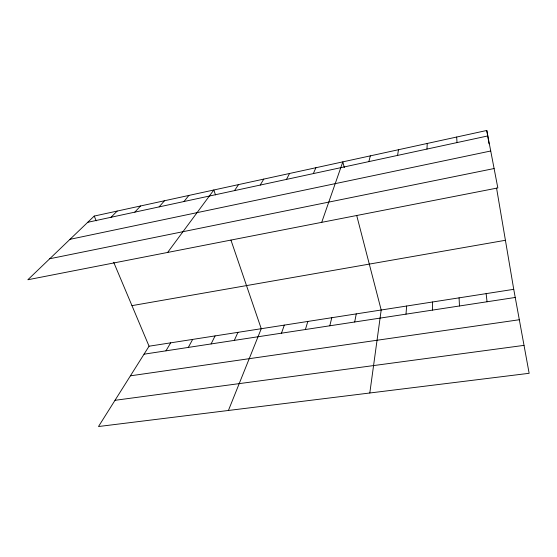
<?xml version="1.0" encoding="UTF-8"?>
<svg xmlns="http://www.w3.org/2000/svg" width="557" height="557" viewBox="0 0 557 557"><rect width="100%" height="100%" fill="white"/><g stroke="black" fill="none" stroke-linecap="round" stroke-linejoin="round"><path stroke-width="0.84" d="M432.455 310.11L432.587 301.985M426.968 149.067L427.233 143.455M405.997 314.155L406.631 306.037M369.806 392.991L381.19 310.005L356.703 215.482M397.587 155.41L398.464 149.729M354.684 321.995L356.25 313.89M329.793 325.796L331.805 317.706M368.866 161.607L370.335 155.863M305.396 329.528L307.833 321.445M321.709 222.34L342.82 161.864L344.31 167.636M281.473 333.183L284.321 325.114M228.419 410.474L261.254 328.714L230.953 240.109M313.333 173.596L315.896 167.734M234.323 340.39L237.943 332.348M211.089 343.941L215.079 335.913M286.486 179.396L289.556 173.478M188.308 347.422L192.659 339.408M165.958 350.833L170.651 342.84M260.21 185.07L263.774 179.096M513.742 289.327L149.06 346.21L98.498 426.53L529.15 373.301L513.742 289.327L496.559 188.099M234.504 190.619L238.535 184.604M167.636 252.439L213.818 189.993L215.503 194.915M183.97 201.53L188.886 195.43M159.135 206.891L164.482 200.75M134.829 212.14L140.573 205.965M111.031 217.279L117.165 211.068M94.224 216.074L27.85 279.753L497.833 187.932L486.776 130.47L94.224 216.074L96.236 220.837M87.728 222.306L487.828 135.929M69.987 239.322L490.724 150.996M49.74 258.747L494.101 168.541M131.967 305.64L505.415 240.283M144.04 354.182L515.232 297.459M130.422 375.822L519.319 319.739M115.007 400.309L524.026 345.368M113.691 262.263L149.06 346.21M486.776 130.47L489.046 143.845M486.129 293.636L487.055 301.762M456.663 137.036L457.039 142.571M459.079 297.856L459.469 305.981"/></g></svg>
